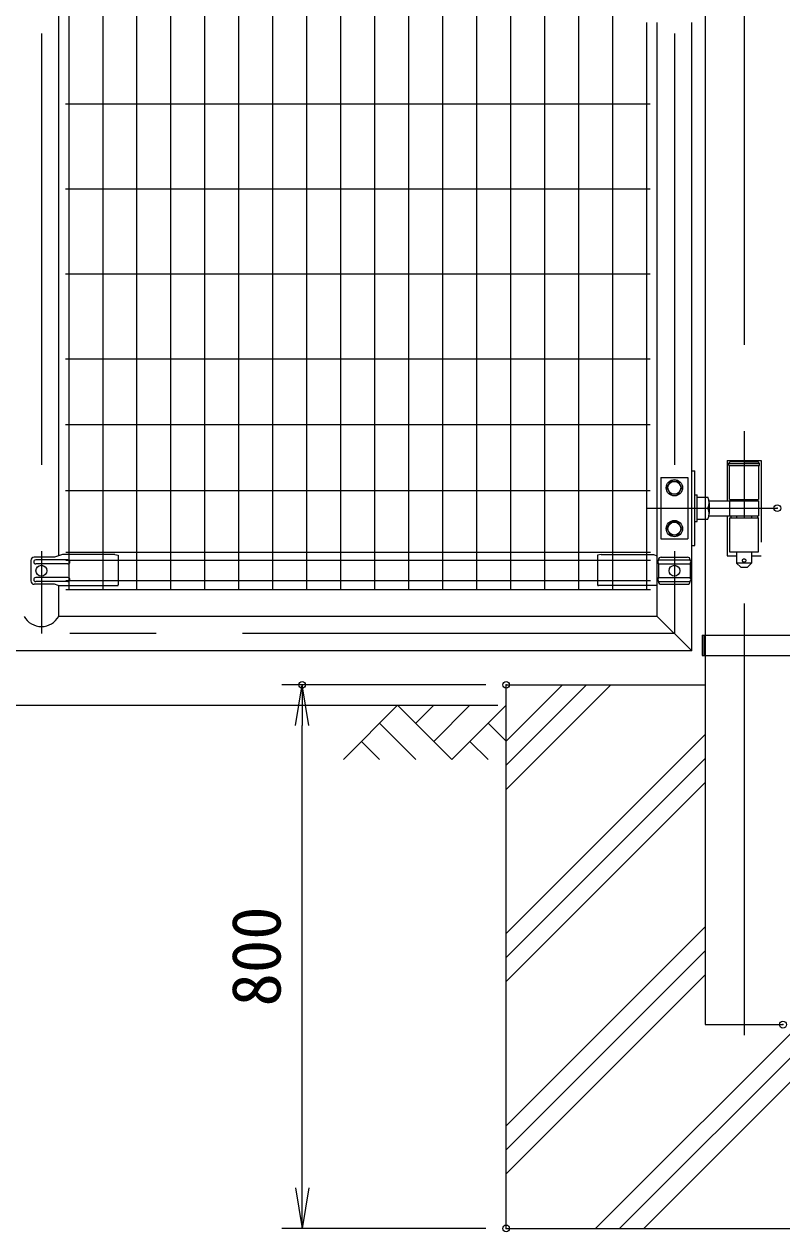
# Model space of a CAD drawing. Units: millimetres, scale not verified. Extents: x -6300 to 6300, y -4454 to 4456.
# Drawn here: x -380 to 734, y -2585 to -807 of the extents above; entities that cross this region are included whole.
import ezdxf
from ezdxf.enums import TextEntityAlignment as Align

# ---------------------------------------------------------------- set-up
doc = ezdxf.new("R2010")
doc.units = ezdxf.units.MM
doc.header["$LTSCALE"] = 20
doc.header["$PDMODE"] = 32
doc.header["$PDSIZE"] = 10
doc.linetypes.add('DASHED', pattern=[7.5, 6, -1.5])
doc.linetypes.add('USER1', pattern=[50.8, 31.75, -6.35, 6.35, -6.35])
for name, color, linetype, lineweight in [('0-0_D-STR3', 3, 'Continuous', 13), ('0-1_D-BMK', 2, 'USER1', 13), ('0-2_D-STR1', 1, 'Continuous', 25), ('0-3_D-STR4', 7, 'Continuous', 25), ('0-4_D-BGD', 7, 'Continuous', 25), ('0-5_D-DCR-HCH', 7, 'Continuous', 13), ('0-6_D-STR-DIM', 7, 'Continuous', 13), ('0-8_Defpoints', 8, 'Continuous', 25), ('0-A_D-STR2', 7, 'Continuous', 13)]:
    doc.layers.add(name, color=color, linetype=linetype, lineweight=lineweight)
doc.layers.add('0-7_0', color=7, linetype='Continuous')
doc.styles.add('ＭＳ ゴシック', font='')
doc.styles.get('ＭＳ ゴシック').set_extended_font_data('MS Gothic')

# ---------------------------------------------------------------- blocks, each defined once
blk = doc.blocks.new('_Open')
at = {"layer": '0-7_0'}
blk.add_line((-20, 3.333), (0, 0), dxfattribs=at)
blk.add_lwpolyline([(-20, -3.333), (0, 0), (-20, 0)], dxfattribs=at)

msp = doc.modelspace()

# ---------------------------------------------------------------- linework, layer by layer
at = {"layer": '0-0_D-STR3', "linetype": 'DASHED'}
for p, q in [((653.89, -1449.74), (653.89, -1508.74)), ((653.89, -1449.74), (703.89, -1449.74)), ((656.39, -1453.74), (658.39, -1451.74)), ((656.39, -1456.74), (656.39, -1453.74)), ((656.39, -1453.74), (701.39, -1453.74)), ((656.39, -1456.74), (701.39, -1456.74)), ((657.54, -1506.74), (657.54, -1456.74)), ((678.89, -1451.74), (658.39, -1451.74)), ((678.89, -1451.74), (699.39, -1451.74)), ((701.39, -1453.74), (699.39, -1451.74)), ((700.24, -1456.74), (700.24, -1506.74)), ((701.39, -1456.74), (701.39, -1453.74)), ((703.89, -1449.74), (703.89, -1589.74)), ((657.54, -1506.74), (700.24, -1506.74)), ((658.1, -1530.74), (658.1, -1508.74)), ((667.89, -1506.74), (667.89, -1508.74)), ((689.89, -1506.74), (689.89, -1508.74)), ((627.42, -1530.74), (699.89, -1530.74)), ((653.89, -1530.74), (653.89, -1589.74)), ((657.54, -1533.74), (700.24, -1533.74)), ((659.39, -1530.74), (659.39, -1533.74)), ((667.89, -1530.74), (667.89, -1533.74)), ((689.89, -1530.74), (689.89, -1533.74)), ((698.39, -1530.74), (698.39, -1533.74)), ((700.24, -1583.74), (700.24, -1533.74)), ((653.89, -1589.74), (667.89, -1589.74)), ((667.89, -1583.74), (667.89, -1600.74)), ((689.89, -1589.74), (703.89, -1589.74)), ((673.89, -1606.74), (667.89, -1600.74)), ((673.89, -1606.74), (683.89, -1606.74)), ((683.89, -1606.74), (689.89, -1600.74))]:
    msp.add_line(p, q, dxfattribs=at)
at = {"layer": '0-0_D-STR3'}
for p, q in [((556.34, -1474.74), (596.34, -1474.74)), ((556.34, -1474.74), (556.34, -1564.74)), ((596.34, -1474.74), (596.34, -1564.74)), ((601.89, -1464.74), (606.49, -1464.74)), ((606.49, -1574.74), (606.49, -1464.74)), ((565.39, -1489.74), (570.83, -1480.24)), ((565.39, -1489.74), (570.83, -1499.24)), ((581.84, -1480.24), (570.83, -1480.24)), ((587.29, -1489.74), (581.84, -1480.24)), ((581.84, -1499.24), (587.29, -1489.74)), ((581.84, -1499.24), (570.83, -1499.24)), ((606.49, -1500.24), (609.69, -1500.24)), ((609.69, -1503.74), (625.69, -1503.74)), ((627.69, -1511.71), (627.69, -1527.71)), ((565.39, -1549.74), (570.83, -1540.24)), ((581.84, -1540.24), (570.83, -1540.24)), ((587.29, -1549.74), (581.84, -1540.24)), ((609.69, -1535.74), (625.33, -1535.74)), ((565.39, -1549.74), (570.83, -1559.24)), ((581.84, -1559.24), (570.83, -1559.24)), ((581.84, -1559.24), (587.29, -1549.74)), ((556.34, -1564.74), (596.34, -1564.74)), ((601.89, -1574.74), (606.49, -1574.74)), ((-370.1, -1596.74), (-370.1, -1626.74)), ((-335.26, -1591.74), (-365.1, -1591.74)), ((-315.61, -1595.74), (-363.02, -1595.74)), ((-323.7, -1587.74), (-335.26, -1591.74)), ((-246.61, -1587.74), (-323.7, -1587.74)), ((-246.61, -1587.74), (-241.61, -1588.74)), ((-241.61, -1588.74), (-241.61, -1632.56)), ((468.49, -1587.74), (463.49, -1588.74)), ((463.49, -1588.74), (463.49, -1632.56)), ((468.49, -1587.74), (545.57, -1587.74)), ((545.57, -1587.74), (551.09, -1589.65)), ((552.82, -1595.74), (599.55, -1595.74)), ((556.82, -1591.74), (595.55, -1591.74)), ((-315.61, -1601.74), (-363.02, -1601.74)), ((552.82, -1601.74), (599.55, -1601.74)), ((552.82, -1601.74), (552.82, -1621.74)), ((599.55, -1601.74), (599.55, -1621.74)), ((-335.26, -1631.74), (-365.1, -1631.74)), ((-315.61, -1621.74), (-363.02, -1621.74)), ((-315.61, -1627.74), (-363.02, -1627.74)), ((-330.01, -1633.56), (-335.26, -1631.74)), ((-330.01, -1633.56), (-242.61, -1633.56)), ((551.09, -1633.56), (464.49, -1633.56)), ((552.82, -1621.74), (599.55, -1621.74)), ((552.82, -1627.74), (599.55, -1627.74)), ((556.82, -1631.74), (595.55, -1631.74)), ((617.23, -1706.74), (760.29, -1706.74)), ((617.23, -1706.74), (617.23, -1736.74)), ((619.44, -1706.74), (619.44, -1736.74)), ((621.74, -1706.74), (621.74, -1736.74)), ((617.23, -1736.74), (760.29, -1736.74))]:
    msp.add_line(p, q, dxfattribs=at)
msp.add_lwpolyline([(606.49, -1539.24), (609.69, -1539.24), (609.69, -1500.24)], dxfattribs=at)
at = {"layer": '0-0_D-STR3', "linetype": 'DASHED'}
for points in [[(627.42, -1508.74), (699.89, -1508.74), (699.89, -1530.74)], [(657.54, -1533.74), (657.54, -1583.74), (700.24, -1583.74)], [(689.89, -1583.74), (689.89, -1600.74), (667.89, -1600.74)]]:
    msp.add_lwpolyline(points, dxfattribs=at)
at = {"layer": '0-0_D-STR3'}
for centre, radius in [((576.34, -1489.74), 12), ((576.34, -1489.74), 9.5), ((576.34, -1549.74), 12), ((576.34, -1549.74), 9.5), ((-354.61, -1611.74), 8), ((576.49, -1611.74), 8)]:
    msp.add_circle(centre, radius, dxfattribs=at)
at = {"layer": '0-0_D-STR3', "linetype": 'DASHED'}
msp.add_circle((678.89, -1596.74), 2.5, dxfattribs=at)
at = {"layer": '0-0_D-STR3'}
for centre, radius, start, end in [((610.69, -1511.74), 17, 331.92709, 28.07291), ((610.69, -1527.74), 17, 331.92709, 28.07291), ((-365.1, -1596.74), 5, 90, 180), ((-363.02, -1598.74), 3, 90, 270), ((-315.61, -1598.74), 3, 270, 90), ((558.08, -1598.74), 6.05, 150.26731, 209.73269), ((556.82, -1595.74), 4, 90, 180), ((595.55, -1595.74), 4, 0, 90), ((594.29, -1598.74), 6.05, 330.26731, 29.73269), ((-365.1, -1626.74), 5, 180, 270), ((-363.02, -1624.74), 3, 90, 270), ((-315.61, -1624.74), 3, 270, 90), ((-242.61, -1632.56), 1, 270, 0), ((464.49, -1632.56), 1, 180, 270), ((558.1, -1624.74), 6.07, 150.37394, 209.62606), ((556.82, -1627.74), 4, 180, 270), ((595.55, -1627.74), 4, 270, 0), ((594.27, -1624.74), 6.07, 330.37394, 29.62606)]:
    msp.add_arc(centre, radius, start, end, dxfattribs=at)
at = {"layer": '0-1_D-BMK'}
for p, q in [((678.89, 371.86), (678.89, -2336.21)), ((-354.61, 194.86), (-354.61, -1704.34)), ((576.34, 194.86), (576.34, -1704.34)), ((536.8, -1519.74), (727.72, -1519.74)), ((576.34, -1704.34), (-1285.71, -1704.34))]:
    msp.add_line(p, q, dxfattribs=at)
at = {"layer": '0-2_D-STR1'}
for p, q in [((-329.21, -1589.65), (-329.21, 80.44)), ((621.74, -777.24), (621.74, -1706.74)), ((551.09, -1678.94), (551.09, -804.98)), ((601.89, -1729.74), (601.89, -804.98)), ((-329.21, -1678.94), (-329.21, -1633.56)), ((551.09, -1678.94), (-329.21, -1678.94)), ((601.89, -1729.74), (551.09, -1678.94)), ((601.89, -1729.74), (-1275.71, -1729.74))]:
    msp.add_line(p, q, dxfattribs=at)
msp.add_lwpolyline([(621.74, -1736.74), (621.74, -2279.74), (736.04, -2279.74)], dxfattribs=at)
msp.add_arc((-354.61, -1664.93), 29, 208.87195, 331.12805, dxfattribs=at)
at = {"layer": '0-3_D-STR4'}
for p, q in [((328.89, -2579.74), (328.89, -1779.74)), ((328.89, -1779.74), (621.74, -1779.74)), ((328.89, -2579.74), (1028.89, -2579.74))]:
    msp.add_line(p, q, dxfattribs=at)
at = {"layer": '0-4_D-BGD'}
msp.add_line((-2971.11, -1809.74), (316.89, -1809.74), dxfattribs=at)
at = {"layer": '0-5_D-DCR-HCH'}
for p, q in [((328.89, -1933.51), (482.66, -1779.74)), ((328.89, -1898.15), (447.3, -1779.74)), ((328.89, -1862.8), (411.95, -1779.74)), ((169.25, -1809.74), (89.43, -1889.56)), ((169.25, -1809.74), (249.07, -1889.56)), ((195.86, -1836.35), (222.46, -1809.74)), ((222.46, -1862.95), (275.67, -1809.74)), ((249.07, -1889.56), (328.89, -1809.74)), ((142.64, -1836.35), (196.1, -1889.56)), ((302.28, -1836.35), (328.89, -1862.83)), ((116.04, -1862.95), (142.77, -1889.56)), ((275.67, -1862.95), (302.4, -1889.56)), ((328.89, -2145.64), (621.74, -1852.79)), ((328.89, -2181), (621.74, -1888.15)), ((328.89, -2216.35), (621.74, -1923.5)), ((460.47, -2579.74), (1028.89, -2011.33)), ((495.83, -2579.74), (1028.89, -2046.68)), ((531.18, -2579.74), (1028.89, -2082.04)), ((328.89, -2428.48), (621.74, -2135.63)), ((328.89, -2463.84), (621.74, -2170.99)), ((328.89, -2499.2), (621.74, -2206.35))]:
    msp.add_line(p, q, dxfattribs=at)
at = {"layer": '0-6_D-STR-DIM'}
for p, q in [((298.89, -1779.74), (-1.11, -1779.74)), ((28.89, -2519.74), (28.89, -1839.74)), ((298.89, -2579.74), (-1.11, -2579.74))]:
    msp.add_line(p, q, dxfattribs=at)
at = {"layer": '0-8_Defpoints'}
for p in [(727.72, -1519.74), (28.89, -1779.74), (328.89, -1779.74), (736.04, -2279.74), (328.89, -2579.74)]:
    msp.add_point(p, dxfattribs=at)
at = {"layer": '0-A_D-STR2'}
for p, q in [((-264.06, -1639.74), (-264.06, 130.26)), ((-214.06, -1639.74), (-214.06, 130.26)), ((-164.06, -1639.74), (-164.06, 130.26)), ((-114.06, -1639.74), (-114.06, 130.26)), ((-64.06, -1639.74), (-64.06, 130.26)), ((-14.06, -1639.74), (-14.06, 130.26)), ((35.94, -1639.74), (35.94, 130.26)), ((85.94, -1639.74), (85.94, 130.26)), ((135.94, -1639.74), (135.94, 130.26)), ((185.94, -1639.74), (185.94, 130.26)), ((235.94, -1639.74), (235.94, 130.26)), ((285.94, -1639.74), (285.94, 130.26)), ((335.94, -1639.74), (335.94, 130.26)), ((385.94, -1639.74), (385.94, 130.26)), ((435.94, -1639.74), (435.94, 130.26)), ((485.94, -1639.74), (485.94, 130.26)), ((-314.06, -1639.74), (-314.06, -764.74)), ((535.94, -1639.74), (535.94, -804.98)), ((-319.06, -924.74), (540.94, -924.74)), ((-319.06, -1049.74), (540.94, -1049.74)), ((-319.06, -1174.74), (540.94, -1174.74)), ((-319.06, -1299.74), (540.94, -1299.74)), ((-319.06, -1396.74), (540.94, -1396.74)), ((-319.06, -1493.74), (540.94, -1493.74)), ((541.09, -1584.98), (-318.91, -1584.98)), ((541.09, -1596.84), (-318.91, -1596.84)), ((541.09, -1626.64), (-318.91, -1626.64)), ((541.09, -1639.74), (-318.91, -1639.74))]:
    msp.add_line(p, q, dxfattribs=at)

# ---------------------------------------------------------------- block references
at = {"layer": '0-6_D-STR-DIM', "xscale": 3, "yscale": 3}
for p, rotation in [((28.89, -1779.74), 90), ((28.89, -2579.74), 270)]:
    msp.add_blockref('_Open', p, dxfattribs=dict(at, rotation=rotation))

# ---------------------------------------------------------------- texts
at = {"layer": '0-6_D-STR-DIM', "style": 'ＭＳ ゴシック'}
msp.add_text('800', height=72.14, rotation=90, dxfattribs=at).set_placement((18.76, -2253.05), align=Align.BOTTOM_LEFT)

doc.saveas('drawing.dxf')
